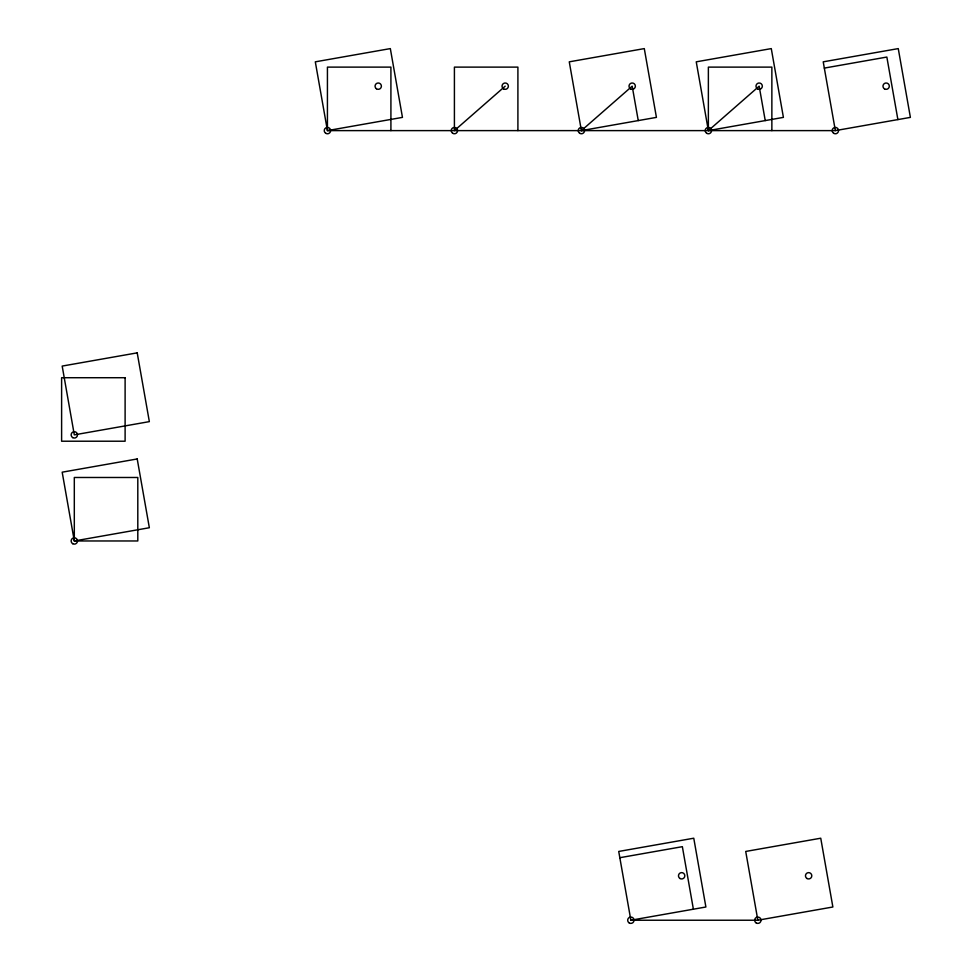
<?xml version="1.0" encoding="UTF-8"?>
<svg xmlns="http://www.w3.org/2000/svg" width="972" height="972" viewBox="0 0 972 972"><rect width="100%" height="100%" fill="white"/><g stroke="black" fill="none" stroke-linecap="round" stroke-linejoin="round"><path stroke-width="1.46" d="M505.197 86.168L454.41 130.613L454.41 67.117L517.906 67.117L517.906 130.613M581.39 130.613L656.428 117.381L644.29 48.6L569.264 61.831L581.39 130.613L632.189 86.168L638.252 120.577M824.329 68.089L886.853 57.056L897.885 119.58M835.349 130.613L910.387 117.381L898.262 48.6L823.223 61.831L835.349 130.613L327.43 130.613L315.305 61.831L390.331 48.6L402.457 117.381L327.43 130.613L327.43 67.117L390.914 67.117L390.914 130.613M619.832 857.705L682.356 846.673L693.388 909.197M630.864 920.229L705.891 906.998L693.765 838.216L618.727 851.448L630.864 920.229L757.844 920.229L832.87 906.998L820.745 838.216L745.718 851.448L757.844 920.229M765.231 120.577L759.168 86.168L708.369 130.613L696.244 61.831L771.282 48.6L783.408 117.381L708.369 130.613L708.369 67.117L771.865 67.117L771.865 130.613M137.21 352.86L62.184 366.08L74.309 434.861L149.348 421.629L137.21 352.86M137.21 458.954L62.184 472.185L74.309 540.967L137.805 540.967L137.805 477.483L74.309 477.483L74.309 540.967L149.348 527.735L137.21 458.954M125.109 377.719L61.613 377.719L61.613 441.215L125.109 441.215L125.109 377.719M72.73 437.619A3.171 3.171 0 0 0 77.493 434.861A3.171 3.171 0 0 0 72.73 432.115A3.171 3.171 0 0 0 72.73 437.619M72.73 543.713A3.171 3.171 0 0 0 77.493 540.967A3.171 3.171 0 0 0 72.73 538.221A3.171 3.171 0 0 0 72.73 543.713M706.79 133.358A3.171 3.171 0 0 0 711.553 130.613A3.171 3.171 0 0 0 706.79 127.854A3.171 3.171 0 0 0 706.79 133.358M757.577 88.914A3.171 3.171 0 0 0 762.34 86.168A3.171 3.171 0 0 0 757.577 83.422A3.171 3.171 0 0 0 757.577 88.914M376.395 88.756A3.171 3.171 0 0 0 381.389 86.447A3.171 3.171 0 0 0 376.893 83.288A3.171 3.171 0 0 0 376.395 88.756M833.769 133.358A3.171 3.171 0 0 0 838.532 130.613A3.171 3.171 0 0 0 833.769 127.854A3.171 3.171 0 0 0 833.769 133.358M325.839 133.358A3.171 3.171 0 0 0 330.602 130.613A3.171 3.171 0 0 0 325.839 127.854A3.171 3.171 0 0 0 325.839 133.358M503.618 88.914A3.171 3.171 0 0 0 508.38 86.168A3.171 3.171 0 0 0 503.618 83.422A3.171 3.171 0 0 0 503.618 88.914M884.556 88.914A3.171 3.171 0 0 0 889.319 86.168A3.171 3.171 0 0 0 884.556 83.422A3.171 3.171 0 0 0 884.556 88.914M579.81 133.358A3.171 3.171 0 0 0 584.561 130.613A3.171 3.171 0 0 0 579.81 127.854A3.171 3.171 0 0 0 579.81 133.358M630.597 88.914A3.171 3.171 0 0 0 635.36 86.168A3.171 3.171 0 0 0 630.597 83.422A3.171 3.171 0 0 0 630.597 88.914M452.588 133.2A3.171 3.171 0 0 0 457.569 130.892A3.171 3.171 0 0 0 453.074 127.733A3.171 3.171 0 0 0 452.588 133.2M756.252 922.975A3.171 3.171 0 0 0 761.015 920.229A3.171 3.171 0 0 0 756.252 917.471A3.171 3.171 0 0 0 756.252 922.975M807.052 878.53A3.171 3.171 0 0 0 811.802 875.784A3.171 3.171 0 0 0 807.052 873.038A3.171 3.171 0 0 0 807.052 878.53M629.273 922.975A3.171 3.171 0 0 0 634.036 920.229A3.171 3.171 0 0 0 629.273 917.471A3.171 3.171 0 0 0 629.273 922.975M680.06 878.53A3.171 3.171 0 0 0 684.823 875.784A3.171 3.171 0 0 0 680.06 873.038A3.171 3.171 0 0 0 680.06 878.53"/></g></svg>
